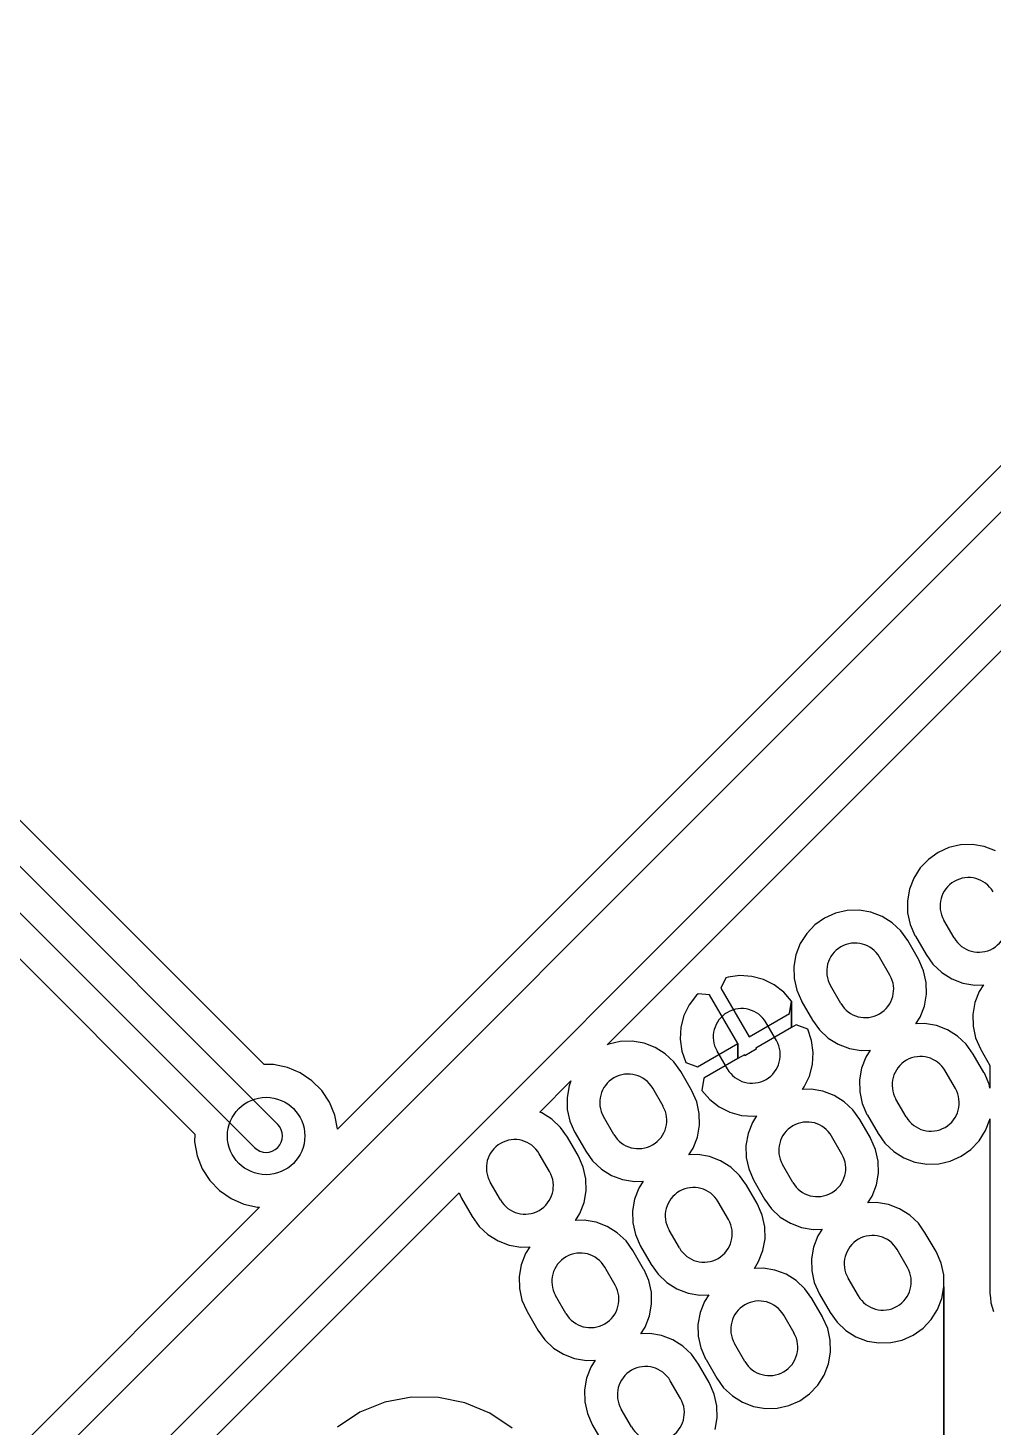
# Model space of a CAD drawing. Extents: x 10 to 213, y -213 to -15.
# Drawn here: x 139.65 to 158.37, y -159.31 to -132.19 of the extents above; entities that cross this region are included whole.
import ezdxf

# ---------------------------------------------------------------- set-up
doc = ezdxf.new("R2010")
doc.units = 0
doc.header["$MEASUREMENT"] = 0
doc.layers.add('BLACK', color=250, linetype='CONTINUOUS')

msp = doc.modelspace()

# ---------------------------------------------------------------- linework, layer by layer
at = {"layer": 'BLACK'}
for p, q in [((131.631, -168.461), (174.811, -125.281)), ((173.99, -125.204), (145.657, -153.537)), ((173.99, -125.204), (145.657, -153.537)), ((132.529, -169.359), (175.709, -126.179)), ((150.883, -151.903), (176.158, -126.628)), ((150.883, -151.903), (176.158, -126.628)), ((125.447, -134.395), (144.497, -153.445)), ((124.997, -134.845), (144.047, -153.895)), ((124.827, -135.573), (142.887, -153.632)), ((124.827, -135.573), (142.887, -153.632)), ((144.234, -152.285), (139.143, -147.194)), ((144.234, -152.285), (139.143, -147.194)), ((157.513, -148.08), (157.302, -148.174)), ((157.513, -148.08), (157.302, -148.174)), ((157.739, -148.028), (157.513, -148.08)), ((157.739, -148.028), (157.513, -148.08)), ((157.97, -148.022), (157.739, -148.028)), ((157.97, -148.022), (157.739, -148.028)), ((158.198, -148.06), (157.97, -148.022)), ((158.198, -148.06), (157.97, -148.022)), ((158.414, -148.143), (158.198, -148.06)), ((158.414, -148.143), (158.198, -148.06)), ((157.113, -148.307), (156.953, -148.474)), ((157.113, -148.307), (156.953, -148.474)), ((157.302, -148.174), (157.113, -148.307)), ((157.302, -148.174), (157.113, -148.307)), ((156.953, -148.474), (156.829, -148.67)), ((156.953, -148.474), (156.829, -148.67)), ((156.746, -148.885), (156.706, -149.113)), ((156.746, -148.885), (156.706, -149.113)), ((156.829, -148.67), (156.746, -148.885)), ((156.829, -148.67), (156.746, -148.885)), ((156.706, -149.113), (156.71, -149.344)), ((156.706, -149.113), (156.71, -149.344)), ((155.102, -149.444), (154.913, -149.577)), ((155.102, -149.444), (154.913, -149.577)), ((155.313, -149.35), (155.102, -149.444)), ((155.313, -149.35), (155.102, -149.444)), ((155.539, -149.298), (155.313, -149.35)), ((155.539, -149.298), (155.313, -149.35)), ((155.77, -149.292), (155.539, -149.298)), ((155.77, -149.292), (155.539, -149.298)), ((155.998, -149.33), (155.77, -149.292)), ((155.998, -149.33), (155.77, -149.292)), ((156.214, -149.413), (155.998, -149.33)), ((156.214, -149.413), (155.998, -149.33)), ((156.41, -149.535), (156.214, -149.413)), ((156.41, -149.535), (156.214, -149.413)), ((156.71, -149.344), (156.76, -149.57)), ((156.71, -149.344), (156.76, -149.57)), ((154.913, -149.577), (154.754, -149.744)), ((154.913, -149.577), (154.754, -149.744)), ((156.579, -149.693), (156.41, -149.535)), ((156.579, -149.693), (156.41, -149.535)), ((156.714, -149.881), (156.579, -149.693)), ((156.714, -149.881), (156.579, -149.693)), ((156.76, -149.57), (156.853, -149.782)), ((156.76, -149.57), (156.853, -149.782)), ((157.614, -149.831), (157.414, -149.485)), ((154.63, -149.94), (154.546, -150.155)), ((154.63, -149.94), (154.546, -150.155)), ((154.754, -149.744), (154.63, -149.94)), ((154.754, -149.744), (154.63, -149.94)), ((156.92, -150.239), (156.714, -149.881)), ((156.92, -150.239), (156.714, -149.881)), ((156.853, -149.782), (156.861, -149.796)), ((156.853, -149.782), (156.861, -149.796)), ((156.861, -149.796), (157.068, -150.154)), ((156.861, -149.796), (157.068, -150.154)), ((154.546, -150.155), (154.506, -150.383)), ((154.546, -150.155), (154.506, -150.383)), ((156.367, -150.551), (156.167, -150.205)), ((156.929, -150.254), (156.92, -150.239)), ((156.929, -150.254), (156.92, -150.239)), ((157.021, -150.466), (156.929, -150.254)), ((157.021, -150.466), (156.929, -150.254)), ((157.068, -150.154), (157.202, -150.342)), ((157.068, -150.154), (157.202, -150.342)), ((154.506, -150.383), (154.511, -150.614)), ((154.506, -150.383), (154.511, -150.614)), ((157.071, -150.692), (157.021, -150.466)), ((157.071, -150.692), (157.021, -150.466)), ((157.202, -150.342), (157.371, -150.501)), ((157.202, -150.342), (157.371, -150.501)), ((157.371, -150.501), (157.567, -150.623)), ((157.371, -150.501), (157.567, -150.623)), ((153.187, -150.604), (153.092, -150.804)), ((153.187, -150.604), (153.092, -150.804)), ((153.092, -150.804), (153.638, -151.749)), ((153.092, -150.804), (153.638, -151.749)), ((153.229, -150.588), (153.187, -150.604)), ((153.229, -150.588), (153.187, -150.604)), ((153.46, -150.559), (153.229, -150.588)), ((153.46, -150.559), (153.229, -150.588)), ((153.692, -150.576), (153.46, -150.559)), ((153.692, -150.576), (153.46, -150.559)), ((153.916, -150.637), (153.692, -150.576)), ((153.916, -150.637), (153.692, -150.576)), ((154.124, -150.741), (153.916, -150.637)), ((154.124, -150.741), (153.916, -150.637)), ((154.308, -150.883), (154.124, -150.741)), ((154.308, -150.883), (154.124, -150.741)), ((154.511, -150.614), (154.56, -150.84)), ((154.511, -150.614), (154.56, -150.84)), ((155.414, -151.101), (155.214, -150.755)), ((157.076, -150.923), (157.071, -150.692)), ((157.076, -150.923), (157.071, -150.692)), ((157.567, -150.623), (157.783, -150.705)), ((157.567, -150.623), (157.783, -150.705)), ((157.783, -150.705), (158.011, -150.744)), ((157.783, -150.705), (158.011, -150.744)), ((158.011, -150.744), (158.182, -150.739)), ((158.011, -150.744), (158.182, -150.739)), ((158.182, -150.739), (158.099, -150.869)), ((158.182, -150.739), (158.099, -150.869)), ((152.615, -150.942), (152.475, -151.128)), ((152.615, -150.942), (152.475, -151.128)), ((152.651, -150.914), (152.615, -150.942)), ((152.651, -150.914), (152.615, -150.942)), ((152.872, -150.931), (152.651, -150.914)), ((152.872, -150.931), (152.651, -150.914)), ((153.418, -151.876), (152.872, -150.931)), ((153.418, -151.876), (152.872, -150.931)), ((154.461, -151.058), (154.308, -150.883)), ((154.461, -151.058), (154.308, -150.883)), ((154.42, -151.298), (154.461, -151.058)), ((154.42, -151.298), (154.461, -151.058)), ((154.461, -151.567), (154.461, -151.058)), ((154.461, -151.058), (154.461, -151.567)), ((154.461, -151.567), (154.461, -151.058)), ((154.461, -151.058), (154.461, -151.567)), ((154.56, -150.84), (154.653, -151.052)), ((154.56, -150.84), (154.653, -151.052)), ((154.653, -151.052), (154.661, -151.066)), ((154.653, -151.052), (154.661, -151.066)), ((154.661, -151.066), (154.868, -151.424)), ((154.661, -151.066), (154.868, -151.424)), ((157.035, -151.151), (157.076, -150.923)), ((157.035, -151.151), (157.076, -150.923)), ((158.099, -150.869), (158.016, -151.085)), ((158.099, -150.869), (158.016, -151.085)), ((152.374, -151.337), (152.315, -151.562)), ((152.374, -151.337), (152.315, -151.562)), ((152.475, -151.128), (152.374, -151.337)), ((152.475, -151.128), (152.374, -151.337)), ((153.638, -151.749), (154.42, -151.298)), ((153.638, -151.749), (154.42, -151.298)), ((156.952, -151.366), (157.035, -151.151)), ((156.952, -151.366), (157.035, -151.151)), ((158.016, -151.085), (157.976, -151.313)), ((158.016, -151.085), (157.976, -151.313)), ((157.976, -151.313), (157.98, -151.544)), ((157.976, -151.313), (157.98, -151.544)), ((152.315, -151.562), (152.301, -151.794)), ((152.315, -151.562), (152.301, -151.794)), ((154.461, -151.567), (153.765, -151.969)), ((154.461, -151.567), (153.765, -151.969)), ((154.167, -151.821), (153.967, -151.475)), ((154.547, -151.518), (154.461, -151.567)), ((154.547, -151.518), (154.461, -151.567)), ((154.775, -151.602), (154.547, -151.518)), ((154.775, -151.602), (154.547, -151.518)), ((154.85, -151.822), (154.775, -151.602)), ((154.85, -151.822), (154.775, -151.602)), ((154.868, -151.424), (155.002, -151.612)), ((154.868, -151.424), (155.002, -151.612)), ((155.002, -151.612), (155.171, -151.771)), ((155.002, -151.612), (155.171, -151.771)), ((156.869, -151.496), (156.952, -151.366)), ((156.869, -151.496), (156.952, -151.366)), ((157.04, -151.492), (156.869, -151.496)), ((157.04, -151.492), (156.869, -151.496)), ((157.268, -151.53), (157.04, -151.492)), ((157.268, -151.53), (157.04, -151.492)), ((157.484, -151.612), (157.268, -151.53)), ((157.484, -151.612), (157.268, -151.53)), ((157.68, -151.735), (157.484, -151.612)), ((157.68, -151.735), (157.484, -151.612)), ((157.98, -151.544), (158.03, -151.77)), ((157.98, -151.544), (158.03, -151.77)), ((150.914, -151.89), (150.883, -151.903)), ((150.914, -151.89), (150.883, -151.903)), ((151.139, -151.838), (150.914, -151.89)), ((151.139, -151.838), (150.914, -151.89)), ((151.371, -151.832), (151.139, -151.838)), ((151.371, -151.832), (151.139, -151.838)), ((151.599, -151.87), (151.371, -151.832)), ((151.599, -151.87), (151.371, -151.832)), ((151.815, -151.953), (151.599, -151.87)), ((151.815, -151.953), (151.599, -151.87)), ((152.301, -151.794), (152.332, -152.024)), ((152.301, -151.794), (152.332, -152.024)), ((152.635, -152.328), (153.418, -151.876)), ((152.635, -152.328), (153.418, -151.876)), ((153.418, -152.17), (153.418, -151.876)), ((153.418, -151.876), (153.418, -152.17)), ((153.418, -152.17), (153.418, -151.876)), ((153.418, -151.876), (153.418, -152.17)), ((154.881, -152.052), (154.85, -151.822)), ((154.881, -152.052), (154.85, -151.822)), ((155.171, -151.771), (155.367, -151.893)), ((155.171, -151.771), (155.367, -151.893)), ((155.367, -151.893), (155.583, -151.975)), ((155.367, -151.893), (155.583, -151.975)), ((157.849, -151.893), (157.68, -151.735)), ((157.849, -151.893), (157.68, -151.735)), ((157.984, -152.081), (157.849, -151.893)), ((157.984, -152.081), (157.849, -151.893)), ((158.03, -151.77), (158.123, -151.982)), ((158.03, -151.77), (158.123, -151.982)), ((152.011, -152.075), (151.815, -151.953)), ((152.011, -152.075), (151.815, -151.953)), ((152.18, -152.233), (152.011, -152.075)), ((152.18, -152.233), (152.011, -152.075)), ((152.332, -152.024), (152.407, -152.244)), ((152.332, -152.024), (152.407, -152.244)), ((153.215, -152.371), (153.015, -152.025)), ((153.545, -152.096), (153.418, -152.17)), ((153.545, -152.096), (153.418, -152.17)), ((153.555, -152.114), (153.545, -152.096)), ((153.555, -152.114), (153.545, -152.096)), ((153.775, -151.987), (153.555, -152.114)), ((153.775, -151.987), (153.555, -152.114)), ((153.765, -151.969), (153.775, -151.987)), ((153.765, -151.969), (153.775, -151.987)), ((154.867, -152.284), (154.881, -152.052)), ((154.867, -152.284), (154.881, -152.052)), ((155.583, -151.975), (155.811, -152.014)), ((155.583, -151.975), (155.811, -152.014)), ((155.811, -152.014), (155.982, -152.009)), ((155.811, -152.014), (155.982, -152.009)), ((155.9, -152.139), (155.816, -152.355)), ((155.9, -152.139), (155.816, -152.355)), ((155.982, -152.009), (155.9, -152.139)), ((155.982, -152.009), (155.9, -152.139)), ((158.19, -152.439), (157.984, -152.081)), ((158.19, -152.439), (157.984, -152.081)), ((158.123, -151.982), (158.131, -151.996)), ((158.123, -151.982), (158.131, -151.996)), ((158.131, -151.996), (158.308, -152.303)), ((158.131, -151.996), (158.308, -152.303)), ((144.417, -152.286), (144.234, -152.285)), ((144.417, -152.286), (144.234, -152.285)), ((144.684, -152.341), (144.417, -152.286)), ((144.684, -152.341), (144.417, -152.286)), ((144.934, -152.446), (144.684, -152.341)), ((144.934, -152.446), (144.684, -152.341)), ((152.314, -152.421), (152.18, -152.233)), ((152.314, -152.421), (152.18, -152.233)), ((152.521, -152.779), (152.314, -152.421)), ((152.521, -152.779), (152.314, -152.421)), ((152.407, -152.244), (152.635, -152.328)), ((152.407, -152.244), (152.635, -152.328)), ((153.418, -152.17), (152.762, -152.548)), ((153.418, -152.17), (152.762, -152.548)), ((154.808, -152.509), (154.867, -152.284)), ((154.808, -152.509), (154.867, -152.284)), ((155.816, -152.355), (155.776, -152.583)), ((155.816, -152.355), (155.776, -152.583)), ((157.637, -152.751), (157.437, -152.404)), ((158.308, -152.303), (158.308, -152.742)), ((158.308, -152.303), (158.308, -152.742)), ((145.159, -152.598), (144.934, -152.446)), ((145.159, -152.598), (144.934, -152.446)), ((145.35, -152.79), (145.159, -152.598)), ((145.35, -152.79), (145.159, -152.598)), ((149.578, -153.208), (150.182, -152.604)), ((149.578, -153.208), (150.182, -152.604)), ((150.147, -152.695), (150.106, -152.923)), ((150.147, -152.695), (150.106, -152.923)), ((150.182, -152.604), (150.147, -152.695)), ((150.182, -152.604), (150.147, -152.695)), ((152.762, -152.548), (152.721, -152.788)), ((152.762, -152.548), (152.721, -152.788)), ((154.707, -152.718), (154.808, -152.509)), ((154.707, -152.718), (154.808, -152.509)), ((155.776, -152.583), (155.781, -152.814)), ((155.776, -152.583), (155.781, -152.814)), ((158.199, -152.454), (158.19, -152.439)), ((158.199, -152.454), (158.19, -152.439)), ((158.291, -152.665), (158.199, -152.454)), ((158.291, -152.665), (158.199, -152.454)), ((158.308, -152.742), (158.291, -152.665)), ((158.308, -152.742), (158.291, -152.665)), ((145.501, -153.017), (145.35, -152.79)), ((145.501, -153.017), (145.35, -152.79)), ((150.106, -152.923), (150.111, -153.154)), ((150.106, -152.923), (150.111, -153.154)), ((151.968, -153.091), (151.768, -152.745)), ((152.529, -152.794), (152.521, -152.779)), ((152.529, -152.794), (152.521, -152.779)), ((152.622, -153.006), (152.529, -152.794)), ((152.622, -153.006), (152.529, -152.794)), ((152.721, -152.788), (152.874, -152.963)), ((152.721, -152.788), (152.874, -152.963)), ((152.874, -152.963), (153.058, -153.105)), ((152.874, -152.963), (153.058, -153.105)), ((154.671, -152.766), (154.707, -152.718)), ((154.671, -152.766), (154.707, -152.718)), ((154.84, -152.762), (154.671, -152.766)), ((154.84, -152.762), (154.671, -152.766)), ((155.068, -152.8), (154.84, -152.762)), ((155.068, -152.8), (154.84, -152.762)), ((155.285, -152.882), (155.068, -152.8)), ((155.285, -152.882), (155.068, -152.8)), ((155.481, -153.005), (155.285, -152.882)), ((155.481, -153.005), (155.285, -152.882)), ((155.781, -152.814), (155.83, -153.04)), ((155.781, -152.814), (155.83, -153.04)), ((156.684, -153.301), (156.484, -152.954)), ((145.604, -153.268), (145.501, -153.017)), ((145.604, -153.268), (145.501, -153.017)), ((149.615, -153.223), (149.578, -153.208)), ((149.615, -153.223), (149.578, -153.208)), ((149.811, -153.345), (149.615, -153.223)), ((149.811, -153.345), (149.615, -153.223)), ((150.111, -153.154), (150.161, -153.38)), ((150.111, -153.154), (150.161, -153.38)), ((152.671, -153.232), (152.622, -153.006)), ((152.671, -153.232), (152.622, -153.006)), ((152.676, -153.463), (152.671, -153.232)), ((152.676, -153.463), (152.671, -153.232)), ((153.058, -153.105), (153.266, -153.209)), ((153.058, -153.105), (153.266, -153.209)), ((153.266, -153.209), (153.49, -153.27)), ((153.266, -153.209), (153.49, -153.27)), ((155.649, -153.163), (155.481, -153.005)), ((155.649, -153.163), (155.481, -153.005)), ((155.784, -153.351), (155.649, -153.163)), ((155.784, -153.351), (155.649, -153.163)), ((155.83, -153.04), (155.923, -153.252)), ((155.83, -153.04), (155.923, -153.252)), ((145.657, -153.534), (145.604, -153.268)), ((145.657, -153.534), (145.604, -153.268)), ((149.98, -153.503), (149.811, -153.345)), ((149.98, -153.503), (149.811, -153.345)), ((150.115, -153.691), (149.98, -153.503)), ((150.115, -153.691), (149.98, -153.503)), ((150.161, -153.38), (150.254, -153.592)), ((150.161, -153.38), (150.254, -153.592)), ((151.015, -153.641), (150.815, -153.295)), ((152.636, -153.691), (152.676, -153.463)), ((152.636, -153.691), (152.676, -153.463)), ((153.49, -153.27), (153.722, -153.287)), ((153.49, -153.27), (153.722, -153.287)), ((153.7, -153.409), (153.616, -153.625)), ((153.7, -153.409), (153.616, -153.625)), ((153.782, -153.279), (153.7, -153.409)), ((153.782, -153.279), (153.7, -153.409)), ((153.722, -153.287), (153.782, -153.279)), ((153.722, -153.287), (153.782, -153.279)), ((155.991, -153.709), (155.784, -153.351)), ((155.991, -153.709), (155.784, -153.351)), ((155.923, -153.252), (155.931, -153.266)), ((155.923, -153.252), (155.931, -153.266)), ((155.931, -153.266), (156.138, -153.624)), ((155.931, -153.266), (156.138, -153.624)), ((158.222, -153.566), (158.305, -153.35)), ((158.222, -153.566), (158.305, -153.35)), ((158.305, -153.35), (158.308, -153.336)), ((158.305, -153.35), (158.308, -153.336)), ((158.308, -153.336), (158.308, -156.72)), ((158.308, -153.336), (158.308, -156.72)), ((142.887, -153.632), (142.885, -153.786)), ((142.887, -153.632), (142.885, -153.786)), ((142.885, -153.786), (142.934, -154.054)), ((142.885, -153.786), (142.934, -154.054)), ((145.657, -153.537), (145.657, -153.534)), ((145.657, -153.537), (145.657, -153.534)), ((150.321, -154.049), (150.115, -153.691)), ((150.321, -154.049), (150.115, -153.691)), ((150.254, -153.592), (150.262, -153.606)), ((150.254, -153.592), (150.262, -153.606)), ((150.262, -153.606), (150.468, -153.964)), ((150.262, -153.606), (150.468, -153.964)), ((152.552, -153.906), (152.636, -153.691)), ((152.552, -153.906), (152.636, -153.691)), ((153.616, -153.625), (153.576, -153.853)), ((153.616, -153.625), (153.576, -153.853)), ((155.437, -154.021), (155.237, -153.674)), ((155.999, -153.724), (155.991, -153.709)), ((155.999, -153.724), (155.991, -153.709)), ((156.091, -153.935), (155.999, -153.724)), ((156.091, -153.935), (155.999, -153.724)), ((156.138, -153.624), (156.272, -153.812)), ((156.138, -153.624), (156.272, -153.812)), ((157.938, -153.929), (158.098, -153.761)), ((157.938, -153.929), (158.098, -153.761)), ((158.098, -153.761), (158.222, -153.566)), ((158.098, -153.761), (158.222, -153.566)), ((142.934, -154.054), (143.034, -154.306)), ((142.934, -154.054), (143.034, -154.306)), ((149.768, -154.361), (149.568, -154.015)), ((150.329, -154.064), (150.321, -154.049)), ((150.329, -154.064), (150.321, -154.049)), ((150.422, -154.276), (150.329, -154.064)), ((150.422, -154.276), (150.329, -154.064)), ((150.468, -153.964), (150.603, -154.152)), ((150.468, -153.964), (150.603, -154.152)), ((152.47, -154.036), (152.552, -153.906)), ((152.47, -154.036), (152.552, -153.906)), ((152.641, -154.032), (152.47, -154.036)), ((152.641, -154.032), (152.47, -154.036)), ((152.869, -154.07), (152.641, -154.032)), ((152.869, -154.07), (152.641, -154.032)), ((153.576, -153.853), (153.581, -154.084)), ((153.576, -153.853), (153.581, -154.084)), ((156.141, -154.161), (156.091, -153.935)), ((156.141, -154.161), (156.091, -153.935)), ((156.272, -153.812), (156.441, -153.971)), ((156.272, -153.812), (156.441, -153.971)), ((156.441, -153.971), (156.637, -154.093)), ((156.441, -153.971), (156.637, -154.093)), ((157.538, -154.156), (157.749, -154.062)), ((157.538, -154.156), (157.749, -154.062)), ((157.749, -154.062), (157.938, -153.929)), ((157.749, -154.062), (157.938, -153.929)), ((143.034, -154.306), (143.181, -154.534)), ((143.034, -154.306), (143.181, -154.534)), ((150.472, -154.502), (150.422, -154.276)), ((150.472, -154.502), (150.422, -154.276)), ((150.603, -154.152), (150.772, -154.311)), ((150.603, -154.152), (150.772, -154.311)), ((150.772, -154.311), (150.968, -154.433)), ((150.772, -154.311), (150.968, -154.433)), ((153.085, -154.152), (152.869, -154.07)), ((153.085, -154.152), (152.869, -154.07)), ((153.281, -154.275), (153.085, -154.152)), ((153.281, -154.275), (153.085, -154.152)), ((153.45, -154.433), (153.281, -154.275)), ((153.45, -154.433), (153.281, -154.275)), ((153.581, -154.084), (153.631, -154.31)), ((153.581, -154.084), (153.631, -154.31)), ((153.631, -154.31), (153.723, -154.522)), ((153.631, -154.31), (153.723, -154.522)), ((154.485, -154.571), (154.285, -154.224)), ((156.146, -154.393), (156.141, -154.161)), ((156.146, -154.393), (156.141, -154.161)), ((156.637, -154.093), (156.853, -154.175)), ((156.637, -154.093), (156.853, -154.175)), ((156.853, -154.175), (157.081, -154.214)), ((156.853, -154.175), (157.081, -154.214)), ((157.081, -154.214), (157.313, -154.207)), ((157.081, -154.214), (157.313, -154.207)), ((157.313, -154.207), (157.538, -154.156)), ((157.313, -154.207), (157.538, -154.156)), ((143.181, -154.534), (143.37, -154.73)), ((143.181, -154.534), (143.37, -154.73)), ((148.815, -154.911), (148.615, -154.565)), ((150.476, -154.733), (150.472, -154.502)), ((150.476, -154.733), (150.472, -154.502)), ((150.968, -154.433), (151.184, -154.515)), ((150.968, -154.433), (151.184, -154.515)), ((151.184, -154.515), (151.412, -154.554)), ((151.184, -154.515), (151.412, -154.554)), ((151.412, -154.554), (151.583, -154.549)), ((151.412, -154.554), (151.583, -154.549)), ((151.583, -154.549), (151.5, -154.679)), ((151.583, -154.549), (151.5, -154.679)), ((153.584, -154.621), (153.45, -154.433)), ((153.584, -154.621), (153.45, -154.433)), ((153.723, -154.522), (153.731, -154.536)), ((153.723, -154.522), (153.731, -154.536)), ((153.731, -154.536), (153.938, -154.894)), ((153.731, -154.536), (153.938, -154.894)), ((156.106, -154.62), (156.146, -154.393)), ((156.106, -154.62), (156.146, -154.393)), ((135.189, -167.597), (148.014, -154.772)), ((135.189, -167.597), (148.014, -154.772)), ((143.37, -154.73), (143.593, -154.885)), ((143.37, -154.73), (143.593, -154.885)), ((148.014, -154.772), (148.054, -154.862)), ((148.014, -154.772), (148.054, -154.862)), ((148.054, -154.862), (148.062, -154.876)), ((148.054, -154.862), (148.062, -154.876)), ((148.062, -154.876), (148.269, -155.234)), ((148.062, -154.876), (148.269, -155.234)), ((150.436, -154.961), (150.476, -154.733)), ((150.436, -154.961), (150.476, -154.733)), ((151.5, -154.679), (151.417, -154.895)), ((151.5, -154.679), (151.417, -154.895)), ((153.791, -154.979), (153.584, -154.621)), ((153.791, -154.979), (153.584, -154.621)), ((155.94, -154.966), (156.022, -154.836)), ((155.94, -154.966), (156.022, -154.836)), ((156.022, -154.836), (156.106, -154.62)), ((156.022, -154.836), (156.106, -154.62)), ((144.141, -155.053), (134.62, -164.574)), ((144.141, -155.053), (134.62, -164.574)), ((143.593, -154.885), (143.842, -154.994)), ((143.593, -154.885), (143.842, -154.994)), ((143.842, -154.994), (144.107, -155.052)), ((143.842, -154.994), (144.107, -155.052)), ((144.107, -155.052), (144.141, -155.053)), ((144.107, -155.052), (144.141, -155.053)), ((150.353, -155.176), (150.436, -154.961)), ((150.353, -155.176), (150.436, -154.961)), ((151.417, -154.895), (151.376, -155.123)), ((151.417, -154.895), (151.376, -155.123)), ((151.376, -155.123), (151.381, -155.354)), ((151.376, -155.123), (151.381, -155.354)), ((153.238, -155.291), (153.038, -154.944)), ((153.799, -154.994), (153.791, -154.979)), ((153.799, -154.994), (153.791, -154.979)), ((153.892, -155.205), (153.799, -154.994)), ((153.892, -155.205), (153.799, -154.994)), ((153.938, -154.894), (154.073, -155.082)), ((153.938, -154.894), (154.073, -155.082)), ((154.073, -155.082), (154.241, -155.241)), ((154.073, -155.082), (154.241, -155.241)), ((156.11, -154.961), (155.94, -154.966)), ((156.11, -154.961), (155.94, -154.966)), ((156.338, -155), (156.11, -154.961)), ((156.338, -155), (156.11, -154.961)), ((156.555, -155.082), (156.338, -155)), ((156.555, -155.082), (156.338, -155)), ((156.751, -155.204), (156.555, -155.082)), ((156.751, -155.204), (156.555, -155.082)), ((148.269, -155.234), (148.403, -155.422)), ((148.269, -155.234), (148.403, -155.422)), ((150.27, -155.306), (150.353, -155.176)), ((150.27, -155.306), (150.353, -155.176)), ((150.441, -155.302), (150.27, -155.306)), ((150.441, -155.302), (150.27, -155.306)), ((150.669, -155.34), (150.441, -155.302)), ((150.669, -155.34), (150.441, -155.302)), ((150.885, -155.422), (150.669, -155.34)), ((150.885, -155.422), (150.669, -155.34)), ((151.381, -155.354), (151.431, -155.58)), ((151.381, -155.354), (151.431, -155.58)), ((153.941, -155.431), (153.892, -155.205)), ((153.941, -155.431), (153.892, -155.205)), ((154.241, -155.241), (154.437, -155.363)), ((154.241, -155.241), (154.437, -155.363)), ((154.437, -155.363), (154.654, -155.445)), ((154.437, -155.363), (154.654, -155.445)), ((156.919, -155.363), (156.751, -155.204)), ((156.919, -155.363), (156.751, -155.204)), ((157.054, -155.551), (156.919, -155.363)), ((157.054, -155.551), (156.919, -155.363)), ((148.403, -155.422), (148.572, -155.581)), ((148.403, -155.422), (148.572, -155.581)), ((148.572, -155.581), (148.768, -155.703)), ((148.572, -155.581), (148.768, -155.703)), ((151.081, -155.545), (150.885, -155.422)), ((151.081, -155.545), (150.885, -155.422)), ((151.25, -155.703), (151.081, -155.545)), ((151.25, -155.703), (151.081, -155.545)), ((151.431, -155.58), (151.524, -155.792)), ((151.431, -155.58), (151.524, -155.792)), ((152.285, -155.841), (152.085, -155.494)), ((153.906, -155.89), (153.946, -155.663)), ((153.906, -155.89), (153.946, -155.663)), ((153.946, -155.663), (153.941, -155.431)), ((153.946, -155.663), (153.941, -155.431)), ((154.654, -155.445), (154.882, -155.484)), ((154.654, -155.445), (154.882, -155.484)), ((154.882, -155.484), (155.053, -155.479)), ((154.882, -155.484), (155.053, -155.479)), ((154.97, -155.609), (154.886, -155.825)), ((154.97, -155.609), (154.886, -155.825)), ((155.053, -155.479), (154.97, -155.609)), ((155.053, -155.479), (154.97, -155.609)), ((157.261, -155.909), (157.054, -155.551)), ((157.261, -155.909), (157.054, -155.551)), ((148.768, -155.703), (148.984, -155.785)), ((148.768, -155.703), (148.984, -155.785)), ((148.984, -155.785), (149.212, -155.824)), ((148.984, -155.785), (149.212, -155.824)), ((149.212, -155.824), (149.383, -155.819)), ((149.212, -155.824), (149.383, -155.819)), ((149.301, -155.949), (149.217, -156.165)), ((149.301, -155.949), (149.217, -156.165)), ((149.383, -155.819), (149.301, -155.949)), ((149.383, -155.819), (149.301, -155.949)), ((151.385, -155.891), (151.25, -155.703)), ((151.385, -155.891), (151.25, -155.703)), ((151.591, -156.249), (151.385, -155.891)), ((151.591, -156.249), (151.385, -155.891)), ((151.524, -155.792), (151.532, -155.806)), ((151.524, -155.792), (151.532, -155.806)), ((151.532, -155.806), (151.738, -156.164)), ((151.532, -155.806), (151.738, -156.164)), ((153.822, -156.106), (153.906, -155.89)), ((153.822, -156.106), (153.906, -155.89)), ((154.886, -155.825), (154.846, -156.052)), ((154.886, -155.825), (154.846, -156.052)), ((156.707, -156.221), (156.507, -155.874)), ((157.269, -155.923), (157.261, -155.909)), ((157.269, -155.923), (157.261, -155.909)), ((157.361, -156.135), (157.269, -155.923)), ((157.361, -156.135), (157.269, -155.923)), ((149.217, -156.165), (149.177, -156.393)), ((149.217, -156.165), (149.177, -156.393)), ((151.038, -156.561), (150.838, -156.214)), ((151.738, -156.164), (151.873, -156.352)), ((151.738, -156.164), (151.873, -156.352)), ((153.74, -156.236), (153.822, -156.106)), ((153.74, -156.236), (153.822, -156.106)), ((153.911, -156.231), (153.74, -156.236)), ((153.911, -156.231), (153.74, -156.236)), ((154.139, -156.27), (153.911, -156.231)), ((154.139, -156.27), (153.911, -156.231)), ((154.846, -156.052), (154.851, -156.284)), ((154.846, -156.052), (154.851, -156.284)), ((157.411, -156.361), (157.361, -156.135)), ((157.411, -156.361), (157.361, -156.135)), ((149.177, -156.393), (149.182, -156.624)), ((149.177, -156.393), (149.182, -156.624)), ((151.599, -156.264), (151.591, -156.249)), ((151.599, -156.264), (151.591, -156.249)), ((151.692, -156.475), (151.599, -156.264)), ((151.692, -156.475), (151.599, -156.264)), ((151.742, -156.701), (151.692, -156.475)), ((151.742, -156.701), (151.692, -156.475)), ((151.873, -156.352), (152.042, -156.511)), ((151.873, -156.352), (152.042, -156.511)), ((154.355, -156.352), (154.139, -156.27)), ((154.355, -156.352), (154.139, -156.27)), ((154.551, -156.474), (154.355, -156.352)), ((154.551, -156.474), (154.355, -156.352)), ((154.72, -156.633), (154.551, -156.474)), ((154.72, -156.633), (154.551, -156.474)), ((154.851, -156.284), (154.901, -156.51)), ((154.851, -156.284), (154.901, -156.51)), ((155.755, -156.771), (155.555, -156.424)), ((157.416, -156.592), (157.411, -156.361)), ((157.416, -156.592), (157.411, -156.361)), ((149.182, -156.624), (149.231, -156.85)), ((149.182, -156.624), (149.231, -156.85)), ((150.085, -157.111), (149.885, -156.764)), ((151.746, -156.933), (151.742, -156.701)), ((151.746, -156.933), (151.742, -156.701)), ((152.042, -156.511), (152.238, -156.633)), ((152.042, -156.511), (152.238, -156.633)), ((152.238, -156.633), (152.454, -156.715)), ((152.238, -156.633), (152.454, -156.715)), ((152.454, -156.715), (152.682, -156.754)), ((152.454, -156.715), (152.682, -156.754)), ((152.682, -156.754), (152.853, -156.749)), ((152.682, -156.754), (152.853, -156.749)), ((152.853, -156.749), (152.77, -156.879)), ((152.853, -156.749), (152.77, -156.879)), ((154.854, -156.821), (154.72, -156.633)), ((154.854, -156.821), (154.72, -156.633)), ((154.901, -156.51), (154.993, -156.721)), ((154.901, -156.51), (154.993, -156.721)), ((154.993, -156.721), (155.001, -156.736)), ((154.993, -156.721), (155.001, -156.736)), ((155.001, -156.736), (155.208, -157.094)), ((155.001, -156.736), (155.208, -157.094)), ((157.376, -156.82), (157.416, -156.592)), ((157.376, -156.82), (157.416, -156.592)), ((157.416, -212.675), (157.416, -156.592)), ((157.416, -156.592), (157.416, -212.675)), ((157.416, -212.675), (157.416, -156.592)), ((157.416, -156.592), (157.416, -212.675)), ((158.308, -156.72), (158.317, -156.808)), ((158.308, -156.72), (158.317, -156.808)), ((149.231, -156.85), (149.324, -157.062)), ((149.231, -156.85), (149.324, -157.062)), ((151.706, -157.16), (151.746, -156.933)), ((151.706, -157.16), (151.746, -156.933)), ((152.77, -156.879), (152.687, -157.095)), ((152.77, -156.879), (152.687, -157.095)), ((155.061, -157.179), (154.854, -156.821)), ((155.061, -157.179), (154.854, -156.821)), ((157.168, -157.231), (157.292, -157.036)), ((157.168, -157.231), (157.292, -157.036)), ((157.292, -157.036), (157.376, -156.82)), ((157.292, -157.036), (157.376, -156.82)), ((158.317, -156.808), (158.324, -156.896)), ((158.317, -156.808), (158.324, -156.896)), ((158.324, -156.896), (158.326, -156.9)), ((158.324, -156.896), (158.326, -156.9)), ((158.326, -156.9), (158.326, -156.905)), ((158.326, -156.9), (158.326, -156.905)), ((158.326, -156.905), (158.352, -156.99)), ((158.326, -156.905), (158.352, -156.99)), ((158.352, -156.99), (158.376, -157.074)), ((158.352, -156.99), (158.376, -157.074)), ((149.324, -157.062), (149.332, -157.076)), ((149.324, -157.062), (149.332, -157.076)), ((149.332, -157.076), (149.539, -157.434)), ((149.332, -157.076), (149.539, -157.434)), ((151.623, -157.376), (151.706, -157.16)), ((151.623, -157.376), (151.706, -157.16)), ((152.687, -157.095), (152.646, -157.322)), ((152.687, -157.095), (152.646, -157.322)), ((154.508, -157.491), (154.308, -157.144)), ((155.069, -157.193), (155.061, -157.179)), ((155.069, -157.193), (155.061, -157.179)), ((155.162, -157.405), (155.069, -157.193)), ((155.162, -157.405), (155.069, -157.193)), ((155.208, -157.094), (155.343, -157.282)), ((155.208, -157.094), (155.343, -157.282)), ((155.343, -157.282), (155.511, -157.44)), ((155.343, -157.282), (155.511, -157.44)), ((157.009, -157.398), (157.168, -157.231)), ((157.009, -157.398), (157.168, -157.231)), ((149.539, -157.434), (149.673, -157.622)), ((149.539, -157.434), (149.673, -157.622)), ((151.54, -157.506), (151.623, -157.376)), ((151.54, -157.506), (151.623, -157.376)), ((151.711, -157.501), (151.54, -157.506)), ((151.711, -157.501), (151.54, -157.506)), ((151.939, -157.54), (151.711, -157.501)), ((151.939, -157.54), (151.711, -157.501)), ((152.155, -157.622), (151.939, -157.54)), ((152.155, -157.622), (151.939, -157.54)), ((152.646, -157.322), (152.651, -157.554)), ((152.646, -157.322), (152.651, -157.554)), ((152.651, -157.554), (152.701, -157.78)), ((152.651, -157.554), (152.701, -157.78)), ((155.211, -157.631), (155.162, -157.405)), ((155.211, -157.631), (155.162, -157.405)), ((155.511, -157.44), (155.707, -157.563)), ((155.511, -157.44), (155.707, -157.563)), ((155.707, -157.563), (155.924, -157.645)), ((155.707, -157.563), (155.924, -157.645)), ((156.608, -157.626), (156.82, -157.532)), ((156.608, -157.626), (156.82, -157.532)), ((156.82, -157.532), (157.009, -157.398)), ((156.82, -157.532), (157.009, -157.398)), ((149.673, -157.622), (149.842, -157.781)), ((149.673, -157.622), (149.842, -157.781)), ((149.842, -157.781), (150.038, -157.903)), ((149.842, -157.781), (150.038, -157.903)), ((152.351, -157.744), (152.155, -157.622)), ((152.351, -157.744), (152.155, -157.622)), ((152.52, -157.903), (152.351, -157.744)), ((152.52, -157.903), (152.351, -157.744)), ((152.701, -157.78), (152.794, -157.991)), ((152.701, -157.78), (152.794, -157.991)), ((153.555, -158.041), (153.355, -157.694)), ((155.216, -157.862), (155.211, -157.631)), ((155.216, -157.862), (155.211, -157.631)), ((155.924, -157.645), (156.152, -157.683)), ((155.924, -157.645), (156.152, -157.683)), ((156.152, -157.683), (156.383, -157.677)), ((156.152, -157.683), (156.383, -157.677)), ((156.383, -157.677), (156.608, -157.626)), ((156.383, -157.677), (156.608, -157.626)), ((150.038, -157.903), (150.254, -157.985)), ((150.038, -157.903), (150.254, -157.985)), ((150.254, -157.985), (150.482, -158.024)), ((150.254, -157.985), (150.482, -158.024)), ((150.482, -158.024), (150.653, -158.019)), ((150.482, -158.024), (150.653, -158.019)), ((150.653, -158.019), (150.571, -158.149)), ((150.653, -158.019), (150.571, -158.149)), ((152.655, -158.091), (152.52, -157.903)), ((152.655, -158.091), (152.52, -157.903)), ((152.861, -158.449), (152.655, -158.091)), ((152.861, -158.449), (152.655, -158.091)), ((152.794, -157.991), (152.802, -158.006)), ((152.794, -157.991), (152.802, -158.006)), ((152.802, -158.006), (153.008, -158.364)), ((152.802, -158.006), (153.008, -158.364)), ((155.092, -158.306), (155.176, -158.09)), ((155.092, -158.306), (155.176, -158.09)), ((155.176, -158.09), (155.216, -157.862)), ((155.176, -158.09), (155.216, -157.862)), ((150.487, -158.365), (150.447, -158.592)), ((150.487, -158.365), (150.447, -158.592)), ((150.571, -158.149), (150.487, -158.365)), ((150.571, -158.149), (150.487, -158.365)), ((153.008, -158.364), (153.143, -158.552)), ((153.008, -158.364), (153.143, -158.552)), ((154.968, -158.501), (155.092, -158.306)), ((154.968, -158.501), (155.092, -158.306)), ((150.447, -158.592), (150.452, -158.824)), ((150.447, -158.592), (150.452, -158.824)), ((152.308, -158.761), (152.108, -158.414)), ((152.869, -158.463), (152.861, -158.449)), ((152.869, -158.463), (152.861, -158.449)), ((152.962, -158.675), (152.869, -158.463)), ((152.962, -158.675), (152.869, -158.463)), ((153.012, -158.901), (152.962, -158.675)), ((153.012, -158.901), (152.962, -158.675)), ((153.143, -158.552), (153.312, -158.71)), ((153.143, -158.552), (153.312, -158.71)), ((154.62, -158.802), (154.809, -158.668)), ((154.62, -158.802), (154.809, -158.668)), ((154.809, -158.668), (154.968, -158.501)), ((154.809, -158.668), (154.968, -158.501)), ((146.576, -158.831), (146.091, -159.027)), ((146.576, -158.831), (146.091, -159.027)), ((147.089, -158.733), (146.576, -158.831)), ((147.089, -158.733), (146.576, -158.831)), ((147.612, -158.737), (147.089, -158.733)), ((147.612, -158.737), (147.089, -158.733)), ((148.125, -158.842), (147.612, -158.737)), ((148.125, -158.842), (147.612, -158.737)), ((148.607, -159.045), (148.125, -158.842)), ((148.607, -159.045), (148.125, -158.842)), ((150.452, -158.824), (150.501, -159.05)), ((150.452, -158.824), (150.501, -159.05)), ((153.016, -159.132), (153.012, -158.901)), ((153.016, -159.132), (153.012, -158.901)), ((153.312, -158.71), (153.508, -158.833)), ((153.312, -158.71), (153.508, -158.833)), ((153.508, -158.833), (153.724, -158.915)), ((153.508, -158.833), (153.724, -158.915)), ((153.724, -158.915), (153.952, -158.953)), ((153.724, -158.915), (153.952, -158.953)), ((154.183, -158.947), (154.409, -158.896)), ((154.183, -158.947), (154.409, -158.896)), ((154.409, -158.896), (154.62, -158.802)), ((154.409, -158.896), (154.62, -158.802)), ((146.091, -159.027), (145.653, -159.314)), ((146.091, -159.027), (145.653, -159.314)), ((149.04, -159.337), (148.607, -159.045)), ((149.04, -159.337), (148.607, -159.045)), ((150.501, -159.05), (150.594, -159.261)), ((150.501, -159.05), (150.594, -159.261)), ((151.355, -159.311), (151.155, -158.964)), ((152.976, -159.36), (153.016, -159.132)), ((152.976, -159.36), (153.016, -159.132)), ((153.952, -158.953), (154.183, -158.947)), ((153.952, -158.953), (154.183, -158.947)), ((150.594, -159.261), (150.602, -159.276)), ((150.594, -159.261), (150.602, -159.276)), ((150.602, -159.276), (150.809, -159.634)), ((150.602, -159.276), (150.809, -159.634))]:
    msp.add_line(p, q, dxfattribs=at)
msp.add_circle((144.272, -153.67), 0.75, dxfattribs=at)
for centre, radius, start, end in [((157.89, -149.21), 0.55, 390, 570), ((158.09, -149.556), 0.55, 210, 390), ((155.691, -150.48), 0.55, 390, 570), ((155.891, -150.826), 0.55, 210, 390), ((153.491, -151.75), 0.55, 390, 570), ((153.691, -152.096), 0.55, 210, 390), ((156.961, -152.679), 0.55, 390, 570), ((151.291, -153.02), 0.55, 390, 570), ((157.161, -153.026), 0.55, 210, 390), ((151.491, -153.366), 0.55, 210, 390), ((144.272, -153.67), 0.3175, 225, 405), ((154.761, -153.949), 0.55, 390, 570), ((149.092, -154.29), 0.55, 390, 570), ((154.961, -154.296), 0.55, 210, 390), ((149.292, -154.636), 0.55, 210, 390), ((152.561, -155.219), 0.55, 390, 570), ((152.761, -155.566), 0.55, 210, 390), ((156.031, -156.149), 0.55, 390, 570), ((150.362, -156.489), 0.55, 390, 570), ((156.231, -156.496), 0.55, 210, 390), ((150.562, -156.836), 0.55, 210, 390), ((153.831, -157.419), 0.55, 390, 570), ((154.031, -157.766), 0.55, 210, 390), ((151.632, -158.689), 0.55, 390, 570), ((151.832, -159.036), 0.55, 210, 390)]:
    msp.add_arc(centre, radius, start, end, dxfattribs=at)

doc.saveas('drawing.dxf')
